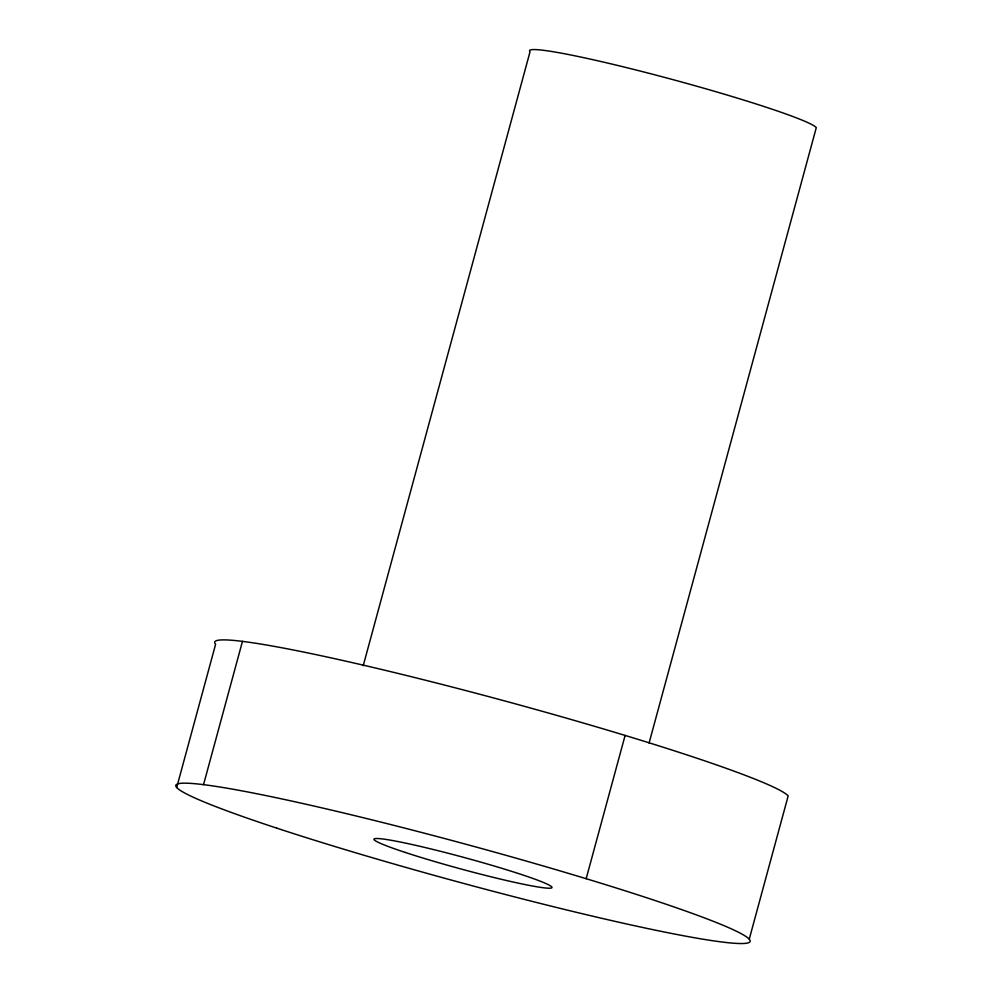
<?xml version="1.0" encoding="UTF-8"?>
<svg xmlns="http://www.w3.org/2000/svg" width="993" height="993" viewBox="0 0 993 993"><rect width="100%" height="100%" fill="white"/><g stroke="black" fill="none" stroke-linecap="round" stroke-linejoin="round"><path stroke-width="1.49" d="M176.692 787.511L215.618 644.234A297.565 19.202 15.2 0 1 478.887 694.02A297.565 19.202 15.2 0 1 788.169 795.914L749.243 939.192M203.54 784.644L242.466 641.366M363.215 665.72L530.039 51.735A148.789 9.607 15.2 0 1 661.673 76.622A148.789 9.607 15.2 0 1 816.308 127.563L649.087 743.049M586.168 878.706L625.106 735.428M276.811 828.15A297.565 19.202 15.2 0 0 745.445 943.35A297.565 19.202 15.2 0 0 366.64 818.555A297.565 19.202 15.2 0 0 276.811 828.15M405.256 852.441A92.25 5.958 15.2 0 0 550.532 888.152A92.25 5.958 15.2 0 0 433.109 849.462A92.25 5.958 15.2 0 0 405.256 852.441"/></g></svg>
